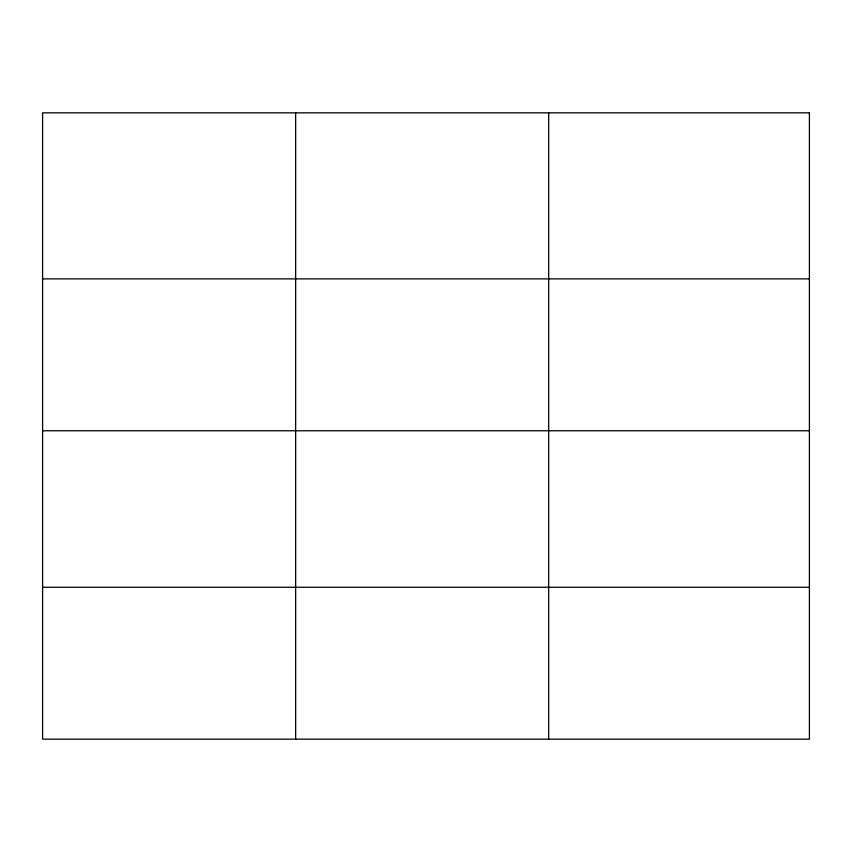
<?xml version="1.0" encoding="UTF-8"?>
<svg xmlns="http://www.w3.org/2000/svg" width="852" height="852" viewBox="0 0 852 852"><rect width="100%" height="100%" fill="white"/><g stroke="black" fill="none" stroke-linecap="round" stroke-linejoin="round"><path stroke-width="1.28" d="M42.6 278.881L809.4 278.881M42.6 430.771L809.4 430.771M42.6 587.262L809.4 587.262M548.688 112.847L548.688 739.153M295.644 112.847L295.644 739.153M809.4 112.847L42.6 112.847L42.6 739.153L809.4 739.153L809.4 112.847"/></g></svg>
